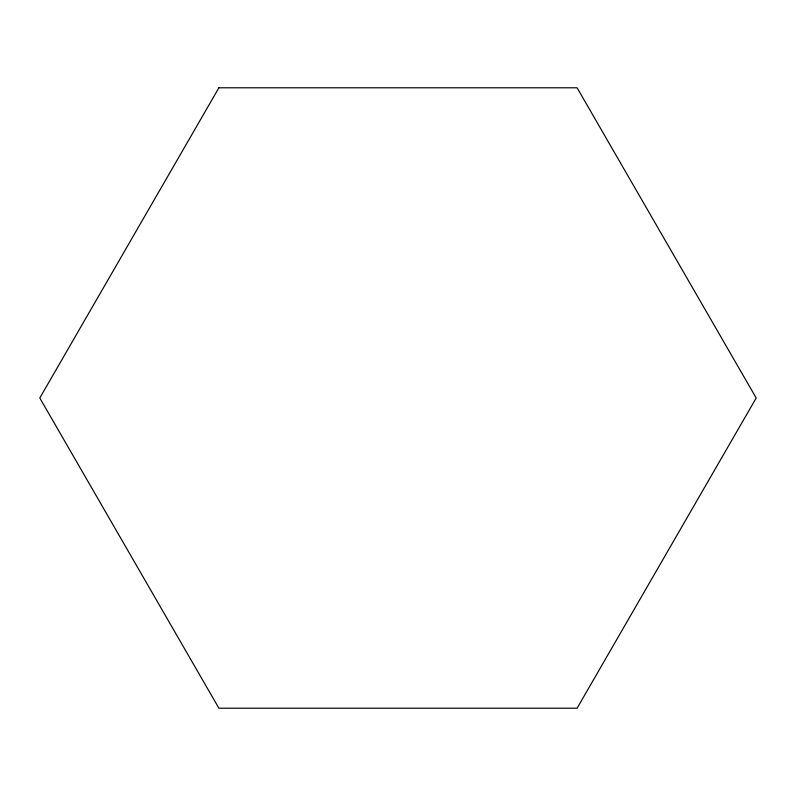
<?xml version="1.0" encoding="UTF-8"?>
<svg xmlns="http://www.w3.org/2000/svg" width="796" height="796" viewBox="0 0 796 796"><rect width="100%" height="100%" fill="white"/><g stroke="black" fill="none" stroke-linecap="round" stroke-linejoin="round"><path stroke-width="1.19" d="M218.9 87.789L39.8 398L218.9 708.211L577.1 708.211L756.2 398L577.1 87.789L218.9 87.789"/></g></svg>
